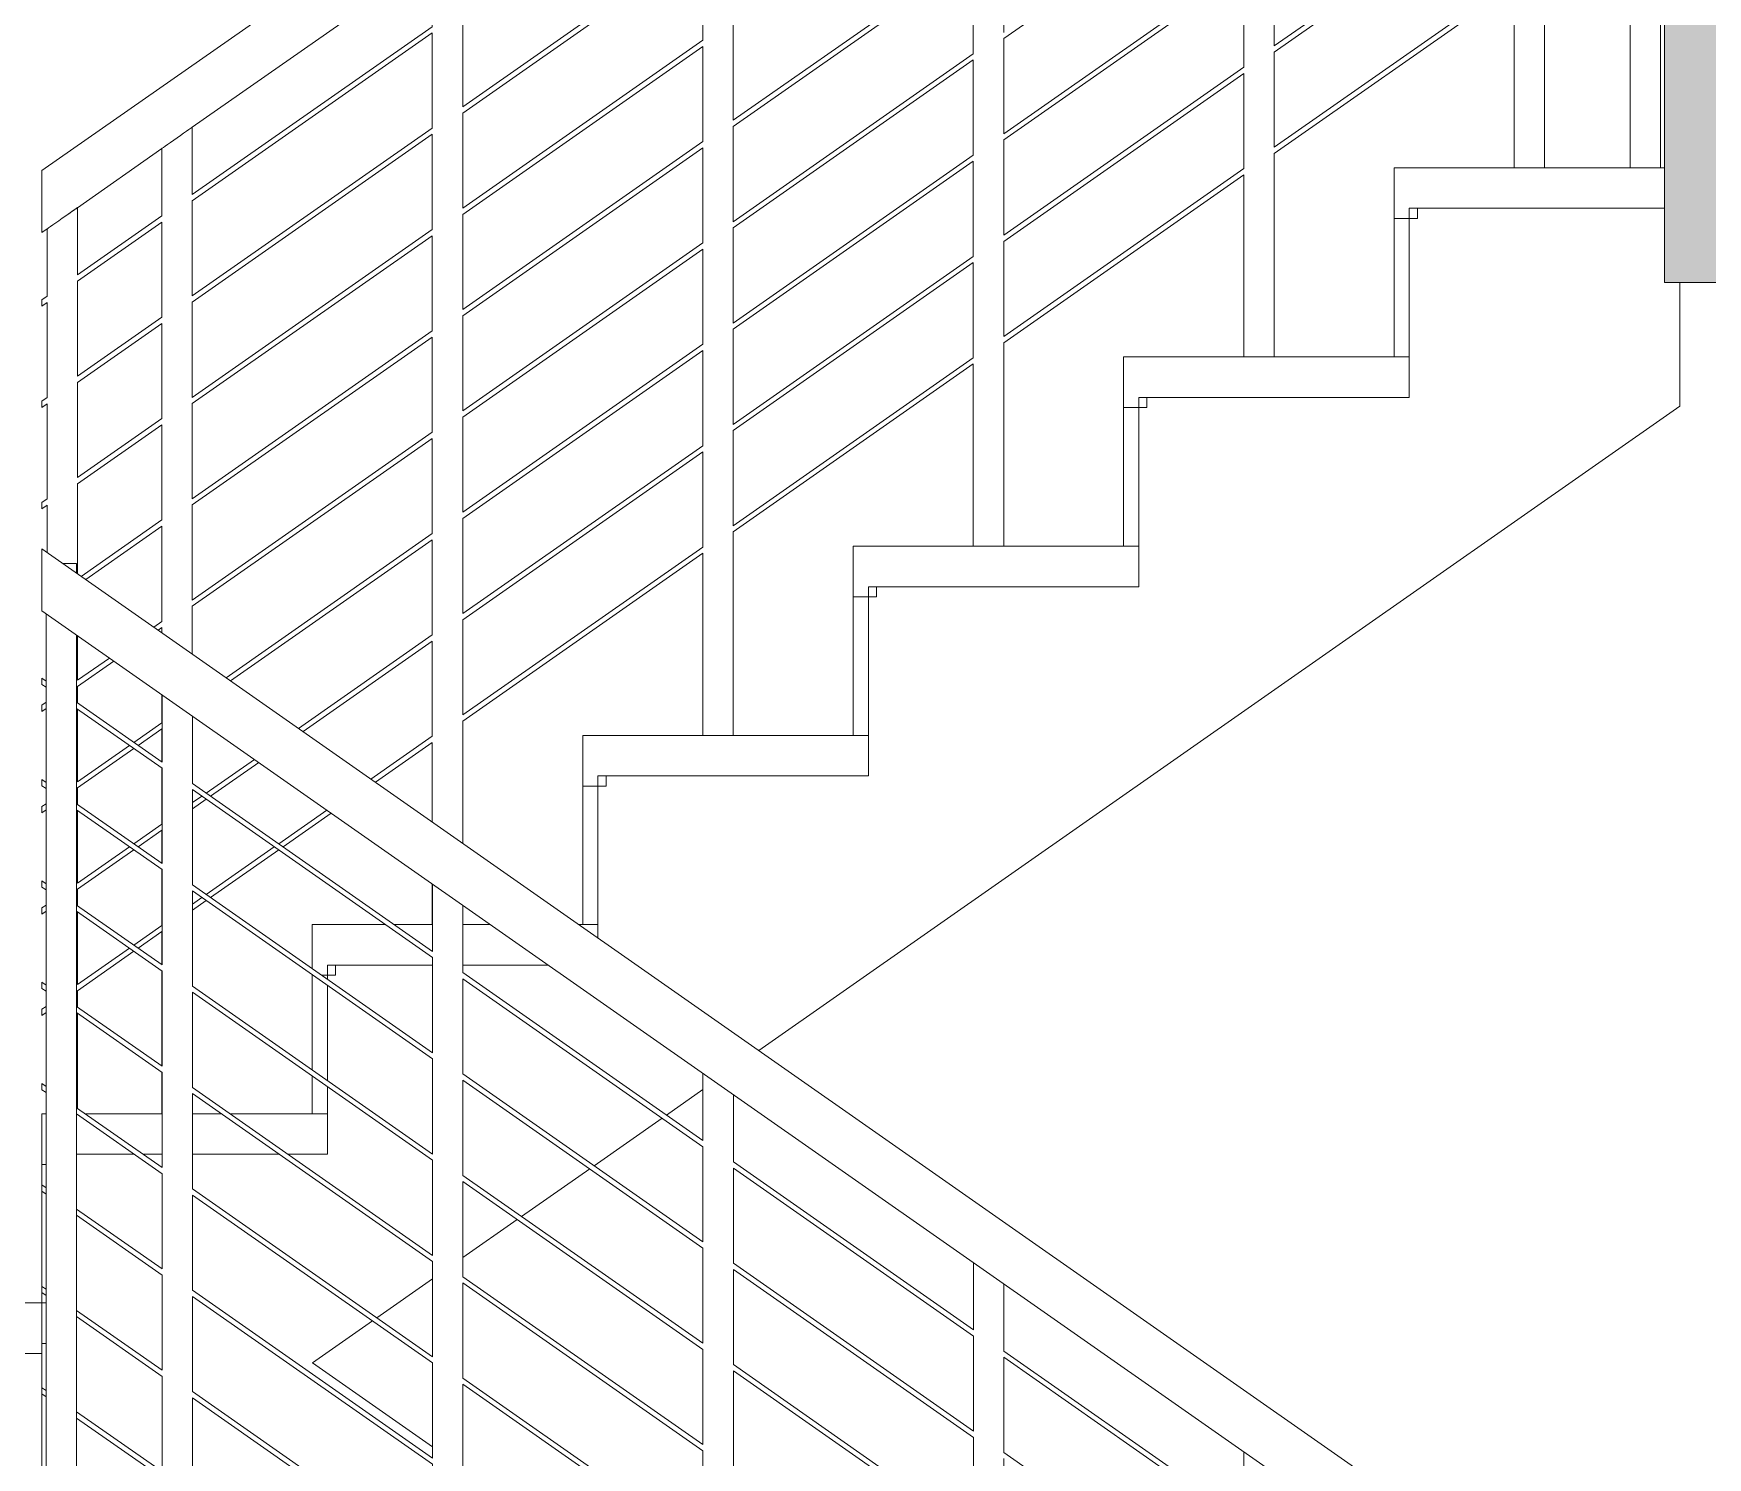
# Model space of a CAD drawing. Header units: metres. Extents: x 42 to 294, y -52 to 32.
# Drawn here: x 233.124 to 234.775, y -1.325 to 0.08 of the extents above; entities that cross this region are included whole.
import ezdxf

# ---------------------------------------------------------------- set-up
doc = ezdxf.new("R2010")
doc.units = ezdxf.units.M
doc.header["$LTSCALE"] = 0.15
for name, color, linetype, lineweight in [('A-FLORHRM', 1, 'Continuous', 9), ('A-FLOROTM', 6, 'Continuous', 13), ('A-FLORSTM', 2, 'Continuous', 9)]:
    doc.layers.add(name, color=color, linetype=linetype, lineweight=lineweight)
doc.layers.add('MUROS', color=11, linetype='Continuous')

# ---------------------------------------------------------------- blocks, each defined once
blk = doc.blocks.new('Escalera - Escaleras-110-Sección  1')
at = {"layer": 'A-FLORSTM'}
for p, q in [((0.9193, 0.4133), (0.6526, 0.4133)), ((0.6526, 0.4133), (0.6526, 0.3633)), ((0.6526, 0.3633), (0.6526, 0.2267)), ((0.6676, 0.3633), (0.6526, 0.3633)), ((0.6526, 0.3633), (0.6756, 0.3633)), ((0.6676, 0.3733), (0.6676, 0.1867)), ((0.6676, 0.3733), (0.9193, 0.3733)), ((0.6676, 0.2267), (0.6676, 0.3633)), ((0.9193, 0.3733), (0.6756, 0.3733)), ((0.6756, 0.3633), (0.6756, 0.3733)), ((0.9343, 0.3), (0.9343, 0.178)), ((0.6676, 0.2267), (0.3859, 0.2267)), ((0.3859, 0.2267), (0.3859, 0.1767)), ((0.6526, 0.2267), (0.6676, 0.2267)), ((0.6676, 0.2267), (0.6676, 0.1867)), ((0.4009, 0.1867), (0.4009, 0)), ((0.4009, 0.1867), (0.6676, 0.1867)), ((0.6676, 0.1867), (0.4089, 0.1867)), ((0.4089, 0.1767), (0.4089, 0.1867)), ((0.0262, -0.4576), (0.9343, 0.178)), ((0.3859, 0.1767), (0.3859, 0.04)), ((0.4009, 0.1767), (0.3859, 0.1767)), ((0.3859, 0.1767), (0.4089, 0.1767)), ((0.4009, 0.04), (0.4009, 0.1767)), ((0.4009, 0.04), (0.1192, 0.04)), ((0.1192, 0.04), (0.1192, -0.01)), ((0.3859, 0.04), (0.4009, 0.04)), ((0.4009, 0.04), (0.4009, 0)), ((0.1342, 0), (0.1342, -0.1867)), ((0.1342, 0), (0.4009, 0)), ((0.4009, 0), (0.1422, 0)), ((0.1422, -0.01), (0.1422, 0)), ((0.1192, -0.01), (0.1192, -0.1467)), ((0.1342, -0.01), (0.1192, -0.01)), ((0.1192, -0.01), (0.1422, -0.01)), ((0.1342, -0.1467), (0.1342, -0.01)), ((0.1342, -0.1467), (-0.1475, -0.1467)), ((-0.1475, -0.1467), (-0.1475, -0.1967)), ((0.1192, -0.1467), (0.1342, -0.1467)), ((0.1342, -0.1467), (0.1342, -0.1867)), ((-0.1475, -0.1967), (-0.1475, -0.3333)), ((-0.1325, -0.1967), (-0.1475, -0.1967)), ((-0.1475, -0.1967), (-0.1245, -0.1967)), ((-0.1325, -0.1867), (-0.1325, -0.3465)), ((-0.1325, -0.1867), (0.1342, -0.1867)), ((-0.1325, -0.3333), (-0.1325, -0.1967)), ((0.1342, -0.1867), (-0.1245, -0.1867)), ((-0.1245, -0.1967), (-0.1245, -0.1867)), ((-0.3421, -0.3333), (-0.4142, -0.3333)), ((-0.4142, -0.3333), (-0.4142, -0.3768)), ((-0.2956, -0.3333), (-0.3334, -0.3333)), ((-0.2385, -0.3333), (-0.2656, -0.3333)), ((-0.1325, -0.3333), (-0.1513, -0.3333)), ((-0.1475, -0.3333), (-0.1325, -0.3333)), ((-0.1325, -0.3333), (-0.1325, -0.3465)), ((-0.3992, -0.3733), (-0.3992, -0.3873)), ((-0.3992, -0.3733), (-0.2956, -0.3733)), ((-0.2956, -0.3733), (-0.3912, -0.3733)), ((-0.3912, -0.3833), (-0.3912, -0.3733)), ((-0.1814, -0.3733), (-0.2656, -0.3733)), ((-0.2656, -0.3733), (-0.1814, -0.3733)), ((-0.4142, -0.3829), (-0.4142, -0.3833)), ((-0.4142, -0.3833), (-0.4142, -0.4768)), ((-0.4136, -0.3833), (-0.4142, -0.3833)), ((-0.4142, -0.3833), (-0.4136, -0.3833)), ((-0.3992, -0.3833), (-0.4048, -0.3833)), ((-0.4048, -0.3833), (-0.3912, -0.3833)), ((-0.3992, -0.3873), (-0.3992, -0.3833)), ((-0.3992, -0.4873), (-0.3992, -0.3934)), ((-0.3992, -0.3934), (-0.3992, -0.4873)), ((-0.4142, -0.4829), (-0.4142, -0.52)), ((-0.3992, -0.52), (-0.3992, -0.4934)), ((-0.3992, -0.4934), (-0.3992, -0.56)), ((-0.0648, -0.5214), (-0.0289, -0.4962)), ((-0.6766, -0.52), (-0.6807, -0.52)), ((-0.6807, -0.52), (-0.6807, -0.57)), ((-0.5623, -0.52), (-0.6382, -0.52)), ((-0.504, -0.52), (-0.5323, -0.52)), ((-0.3992, -0.52), (-0.4953, -0.52)), ((-0.4142, -0.52), (-0.3992, -0.52)), ((-0.3992, -0.52), (-0.3992, -0.56)), ((-0.1362, -0.5714), (-0.0692, -0.5244)), ((-0.5897, -0.56), (-0.6466, -0.56)), ((-0.6466, -0.56), (-0.5897, -0.56)), ((-0.5623, -0.56), (-0.581, -0.56)), ((-0.581, -0.56), (-0.5623, -0.56)), ((-0.4469, -0.56), (-0.5323, -0.56)), ((-0.5323, -0.56), (-0.4469, -0.56)), ((-0.3992, -0.56), (-0.4382, -0.56)), ((-0.4382, -0.56), (-0.3992, -0.56)), ((-0.6807, -0.57), (-0.6807, -0.5933)), ((-0.6766, -0.57), (-0.6807, -0.57)), ((-0.6807, -0.57), (-0.6766, -0.57)), ((-0.2077, -0.6214), (-0.1406, -0.5744)), ((-0.6807, -0.5964), (-0.6807, -0.6933)), ((-0.2656, -0.6619), (-0.212, -0.6244)), ((-0.3505, -0.7214), (-0.2956, -0.6829)), ((-0.6807, -0.7067), (-1.7807, -0.7067)), ((-0.6807, -0.6964), (-0.6807, -0.7067)), ((-0.6807, -0.7067), (-0.6766, -0.7067)), ((-0.6807, -0.7067), (-0.6807, -0.7467)), ((-0.6807, -0.7067), (-0.6766, -0.7067)), ((-0.414, -0.7658), (-0.3549, -0.7244)), ((-0.6807, -0.7567), (-1.7807, -0.7567)), ((-0.6807, -0.7567), (-1.7807, -0.7567)), ((-0.6766, -0.7467), (-0.6807, -0.7467)), ((-0.6807, -0.7467), (-0.6807, -0.7933)), ((-0.6807, -0.7467), (-0.6766, -0.7467)), ((-0.2956, -0.8487), (-0.414, -0.7658)), ((-0.6807, -0.7964), (-0.6807, -0.8933))]:
    blk.add_line(p, q, dxfattribs=at)
blk = doc.blocks.new('Barandilla - 30 mm-3-Sección  1')
at = {"layer": 'A-FLORHRM'}
for p, q in [((-0.5325, 11.6533), (-0.5325, 11.5868)), ((-0.5625, 11.5658), (-0.5625, 11.6323)), ((-0.5325, 11.5807), (-0.5325, 11.4868)), ((-0.5625, 11.4658), (-0.5625, 11.5597)), ((-0.5325, 11.4807), (-0.5325, 11.3868)), ((-0.5625, 11.3658), (-0.5625, 11.4597)), ((-0.5325, 11.3807), (-0.5325, 11.2868)), ((-0.5625, 11.2658), (-0.5625, 11.3597)), ((-0.5325, 11.2807), (-0.5325, 11.1868)), ((-0.5625, 11.1658), (-0.5625, 11.2597)), ((-0.5325, 11.1807), (-0.5325, 11.1335)), ((-0.5625, 11.1545), (-0.5625, 11.1597)), ((-0.5625, 11.0658), (-0.5625, 11.0935)), ((-0.5625, 11.027), (-0.5625, 11.0597)), ((-0.5625, 10.9658), (-0.5625, 11.0209)), ((-0.5625, 10.927), (-0.5625, 10.9597)), ((-0.5625, 10.8658), (-0.5625, 10.9209)), ((-0.5625, 10.827), (-0.5625, 10.8597)), ((-0.5625, 10.727), (-0.5625, 10.8209)), ((-0.5625, 10.68), (-0.5625, 10.7209))]:
    blk.add_line(p, q, dxfattribs=at)
for points in [[(-0.5625, 11.6323), (-0.5621, 11.6326), (-0.561, 11.6333), (-0.5592, 11.6346), (-0.5569, 11.6363), (-0.554, 11.6382), (-0.5508, 11.6405), (-0.5475, 11.6428)], [(-0.5475, 11.6428), (-0.5442, 11.6451), (-0.541, 11.6474), (-0.5382, 11.6494), (-0.5358, 11.651), (-0.534, 11.6523), (-0.5329, 11.653), (-0.5325, 11.6533)]]:
    blk.add_lwpolyline(points, dxfattribs=at)
blk = doc.blocks.new('Barandilla - 30 mm-4-Sección  1')
at = {"layer": 'A-FLORHRM'}
for p, q in [((-0.2658, 11.84), (-0.2658, 11.7734)), ((-0.2958, 11.7524), (-0.2958, 11.819)), ((-0.2658, 11.7673), (-0.2658, 11.6734)), ((-0.2958, 11.6524), (-0.2958, 11.7463)), ((-0.2658, 11.6673), (-0.2658, 11.5734)), ((-0.2958, 11.5524), (-0.2958, 11.6463)), ((-0.2658, 11.5673), (-0.2658, 11.4734)), ((-0.2958, 11.4524), (-0.2958, 11.5463)), ((-0.2658, 11.4673), (-0.2658, 11.3734)), ((-0.2958, 11.3524), (-0.2958, 11.4463)), ((-0.2658, 11.3673), (-0.2658, 11.2734)), ((-0.2958, 11.2524), (-0.2958, 11.3463)), ((-0.2658, 11.2673), (-0.2658, 11.1734)), ((-0.2958, 11.1524), (-0.2958, 11.2463)), ((-0.2658, 11.1673), (-0.2658, 11.0734)), ((-0.2958, 11.0524), (-0.2958, 11.1463)), ((-0.2658, 11.0673), (-0.2658, 10.9468)), ((-0.2958, 10.9678), (-0.2958, 11.0463)), ((-0.2958, 10.8667), (-0.2958, 10.9068))]:
    blk.add_line(p, q, dxfattribs=at)
for points in [[(-0.2808, 11.8295), (-0.2775, 11.8318), (-0.2743, 11.834), (-0.2715, 11.836), (-0.2691, 11.8377), (-0.2673, 11.8389), (-0.2662, 11.8397), (-0.2658, 11.84)], [(-0.2958, 11.819), (-0.2954, 11.8192), (-0.2943, 11.82), (-0.2925, 11.8213), (-0.2902, 11.8229), (-0.2873, 11.8249), (-0.2841, 11.8271), (-0.2808, 11.8295)]]:
    blk.add_lwpolyline(points, dxfattribs=at)
blk = doc.blocks.new('Barandilla - 30 mm-5-Sección  1')
at = {"layer": 'A-FLORHRM'}
for p, q in [((0.0009, 12.0266), (0.0009, 11.9601)), ((-0.0291, 11.9391), (-0.0291, 12.0056)), ((0.0009, 11.954), (0.0009, 11.8601)), ((-0.0291, 11.8391), (-0.0291, 11.933)), ((0.0009, 11.854), (0.0009, 11.7601)), ((-0.0291, 11.7391), (-0.0291, 11.833)), ((0.0009, 11.754), (0.0009, 11.6601)), ((-0.0291, 11.6391), (-0.0291, 11.733)), ((0.0009, 11.654), (0.0009, 11.5601)), ((-0.0291, 11.5391), (-0.0291, 11.633)), ((0.0009, 11.554), (0.0009, 11.4601)), ((-0.0291, 11.4391), (-0.0291, 11.533)), ((0.0009, 11.454), (0.0009, 11.3601)), ((-0.0291, 11.3391), (-0.0291, 11.433)), ((0.0009, 11.354), (0.0009, 11.2601)), ((-0.0291, 11.2391), (-0.0291, 11.333)), ((0.0009, 11.254), (0.0009, 11.0533)), ((-0.0291, 11.0533), (-0.0291, 11.233))]:
    blk.add_line(p, q, dxfattribs=at)
for points in [[(-0.0141, 12.0161), (-0.0108, 12.0185), (-0.0076, 12.0207), (-0.0048, 12.0227), (-0.0024, 12.0243), (-0.0006, 12.0256), (0.0005, 12.0264), (0.0009, 12.0266)], [(-0.0291, 12.0056), (-0.0287, 12.0059), (-0.0276, 12.0067), (-0.0258, 12.0079), (-0.0235, 12.0096), (-0.0206, 12.0116), (-0.0174, 12.0138), (-0.0141, 12.0161)]]:
    blk.add_lwpolyline(points, dxfattribs=at)
blk = doc.blocks.new('Barandilla - 30 mm-6-Sección  1')
at = {"layer": 'A-FLORHRM'}
for p, q in [((0.2376, 12.0258), (0.2376, 12.0314)), ((0.2376, 11.9258), (0.2376, 12.0197)), ((0.2676, 12.0104), (0.2676, 11.9468)), ((0.2676, 11.9407), (0.2676, 11.8468)), ((0.2376, 11.8258), (0.2376, 11.9197)), ((0.2676, 11.8407), (0.2676, 11.7468)), ((0.2376, 11.7258), (0.2376, 11.8197)), ((0.2676, 11.7407), (0.2676, 11.6468)), ((0.2376, 11.6258), (0.2376, 11.7197)), ((0.2676, 11.6407), (0.2676, 11.5468)), ((0.2376, 11.5258), (0.2376, 11.6197)), ((0.2676, 11.5407), (0.2676, 11.4468)), ((0.2376, 11.4258), (0.2376, 11.5197)), ((0.2676, 11.4407), (0.2676, 11.24)), ((0.2376, 11.24), (0.2376, 11.4197))]:
    blk.add_line(p, q, dxfattribs=at)
blk = doc.blocks.new('Barandilla - 30 mm-7-Sección  1')
at = {"layer": 'A-FLORHRM'}
for p, q in [((0.5043, 12.3125), (0.5043, 12.3742)), ((0.5043, 12.2125), (0.5043, 12.3064)), ((0.5043, 12.1733), (0.5043, 12.2064)), ((0.5043, 11.8125), (0.5043, 11.8447)), ((0.5343, 11.8237), (0.5343, 11.7335)), ((0.5043, 11.7125), (0.5043, 11.8064)), ((0.5343, 11.7274), (0.5343, 11.6335)), ((0.5043, 11.6125), (0.5043, 11.7064)), ((0.5343, 11.6274), (0.5343, 11.4267)), ((0.5043, 11.4267), (0.5043, 11.6064))]:
    blk.add_line(p, q, dxfattribs=at)
blk = doc.blocks.new('Barandilla - 30 mm-8-Sección  1')
at = {"layer": 'A-FLORHRM'}
for p, q in [((0.771, 12.4992), (0.771, 12.5656)), ((0.771, 12.3992), (0.771, 12.4875)), ((0.771, 12.2992), (0.771, 12.3875)), ((0.771, 12.1992), (0.771, 12.2875)), ((0.771, 12.0992), (0.771, 12.1875)), ((0.771, 11.9992), (0.771, 12.0931)), ((0.771, 11.9867), (0.771, 11.9931)), ((0.771, 11.7992), (0.771, 11.8)), ((0.771, 11.6133), (0.771, 11.7931)), ((0.801, 11.8), (0.801, 11.6133))]:
    blk.add_line(p, q, dxfattribs=at)
blk.add_lwpolyline([(0.771, 12.5656), (0.771, 12.5657), (0.7712, 12.5658)], dxfattribs=at)
blk = doc.blocks.new('Barandilla - 30 mm-9-Sección  1')
at = {"layer": 'A-FLORHRM'}
for p, q in [((-0.6457, 11.574), (-0.6457, 11.5076)), ((-0.6757, 11.4866), (-0.6757, 11.553)), ((-0.6457, 11.5014), (-0.6457, 11.4076)), ((-0.6757, 11.3866), (-0.6757, 11.4804)), ((-0.6457, 11.4014), (-0.6457, 11.3076)), ((-0.6757, 11.2866), (-0.6757, 11.3804)), ((-0.6457, 11.3014), (-0.6457, 11.2127)), ((-0.6757, 11.2337), (-0.6757, 11.2804)), ((-0.6457, 11.1517), (-0.6457, 11.1076)), ((-0.6457, 11.1014), (-0.6457, 11.0852)), ((-0.6457, 11.0791), (-0.6457, 11.0076)), ((-0.6457, 11.0014), (-0.6457, 10.9852)), ((-0.6457, 10.9791), (-0.6457, 10.9076)), ((-0.6457, 10.9014), (-0.6457, 10.8852)), ((-0.6457, 10.8791), (-0.6457, 10.8076)), ((-0.6457, 10.8014), (-0.6457, 10.7852)), ((-0.6457, 10.7791), (-0.6457, 10.6852))]:
    blk.add_line(p, q, dxfattribs=at)
for points in [[(-0.6607, 11.5635), (-0.6573, 11.5658), (-0.6541, 11.568), (-0.6513, 11.57), (-0.6489, 11.5717), (-0.6471, 11.5729), (-0.646, 11.5737), (-0.6457, 11.574)], [(-0.6757, 11.553), (-0.6753, 11.5532), (-0.6742, 11.554), (-0.6724, 11.5553), (-0.67, 11.5569), (-0.6672, 11.5589), (-0.664, 11.5611), (-0.6607, 11.5635)]]:
    blk.add_lwpolyline(points, dxfattribs=at)
blk = doc.blocks.new('Barandilla - 30 mm-10-Sección  1')
at = {"layer": 'A-FLORHRM'}
for p, q in [((0.9153, 12.716), (0.9143, 12.716)), ((0.9153, 12.6925), (0.9153, 12.716)), ((0.9153, 12.5925), (0.9153, 12.6864)), ((0.9153, 12.4925), (0.9153, 12.5864)), ((0.9153, 12.3925), (0.9153, 12.4864)), ((0.9153, 12.2925), (0.9153, 12.3864)), ((0.9153, 12.1925), (0.9153, 12.2864)), ((0.9153, 12.0925), (0.9153, 12.1864)), ((0.9153, 11.9867), (0.9153, 12.0864)), ((0.8853, 11.6133), (0.8853, 11.8)), ((0.9153, 11.6133), (0.9153, 11.8))]:
    blk.add_line(p, q, dxfattribs=at)
blk = doc.blocks.new('Barandilla - Barandilla-111-Sección  1')
at = {"layer": 'A-FLORHRM'}
for p, q in [((0.0791, 0.9424), (-0.6807, 0.4105)), ((0.2676, 0.5407), (0.4602, 0.6756)), ((-0.0291, 0.6391), (-0.2658, 0.4734)), ((-0.2658, 0.4673), (-0.0291, 0.633)), ((-0.5325, 0.4532), (-0.2958, 0.6189)), ((0.2376, 0.6258), (0.0009, 0.4601)), ((0.0009, 0.454), (0.2376, 0.6197)), ((0.5043, 0.6125), (0.2676, 0.4468)), ((0.2676, 0.4407), (0.5043, 0.6064)), ((0.5343, 0.5274), (0.638, 0.6)), ((0.6293, 0.6), (0.5343, 0.5335)), ((0.771, 0.5992), (0.5343, 0.4335)), ((0.5343, 0.4274), (0.771, 0.5931)), ((-0.2958, 0.5524), (-0.5325, 0.3868)), ((-0.5325, 0.3807), (-0.2958, 0.5463)), ((-0.0291, 0.5391), (-0.2658, 0.3734)), ((-0.2658, 0.3673), (-0.0291, 0.533)), ((0.2376, 0.5258), (0.0009, 0.3601)), ((0.0009, 0.354), (0.2376, 0.5197)), ((0.5043, 0.5125), (0.2676, 0.3468)), ((0.2676, 0.3407), (0.5043, 0.5064)), ((-0.2958, 0.4524), (-0.5325, 0.2868)), ((-0.5325, 0.2807), (-0.2958, 0.4463)), ((-0.6458, 0.3739), (-0.5625, 0.4322)), ((-0.0291, 0.4391), (-0.2658, 0.2734)), ((-0.2658, 0.2673), (-0.0291, 0.433)), ((0.2376, 0.4258), (0.0009, 0.2601)), ((0.0009, 0.254), (0.2376, 0.4197)), ((0.5043, 0.4125), (0.2676, 0.2468)), ((0.2676, 0.2407), (0.5043, 0.4064)), ((-0.6607, 0.3635), (-0.6571, 0.366)), ((-0.6571, 0.366), (-0.6537, 0.3684)), ((-0.6537, 0.3684), (-0.6507, 0.3704)), ((-0.6507, 0.3704), (-0.6483, 0.3721)), ((-0.6483, 0.3721), (-0.6466, 0.3733)), ((-0.6466, 0.3733), (-0.6458, 0.3739)), ((-0.5625, 0.3658), (-0.6457, 0.3076)), ((-0.6807, 0.3495), (-0.6757, 0.353)), ((-0.6457, 0.3014), (-0.5625, 0.3597)), ((-0.2958, 0.3524), (-0.5325, 0.1868)), ((-0.5325, 0.1807), (-0.2958, 0.3463)), ((-0.0291, 0.3391), (-0.2658, 0.1734)), ((-0.2658, 0.1673), (-0.0291, 0.333)), ((0.2376, 0.3258), (0.0009, 0.1601)), ((0.0009, 0.154), (0.2376, 0.3197)), ((-0.6757, 0.2866), (-0.6807, 0.2831)), ((-0.6807, 0.2769), (-0.6757, 0.2804)), ((-0.5625, 0.2658), (-0.6457, 0.2076)), ((-0.6457, 0.2014), (-0.5625, 0.2597)), ((-0.2958, 0.2524), (-0.5325, 0.0868)), ((-0.5325, 0.0807), (-0.2958, 0.2463)), ((-0.0291, 0.2391), (-0.2658, 0.0734)), ((-0.2658, 0.0673), (-0.0291, 0.233)), ((0.2376, 0.2258), (0.0009, 0.0601)), ((0.0009, 0.054), (0.2376, 0.2197)), ((-0.6757, 0.1866), (-0.6807, 0.1831)), ((-0.6807, 0.1769), (-0.6757, 0.1804)), ((-0.5625, 0.1658), (-0.6457, 0.1076)), ((-0.6457, 0.1014), (-0.5625, 0.1597)), ((-0.2958, 0.1524), (-0.5325, -0.0132)), ((-0.5325, -0.0193), (-0.2958, 0.1463)), ((-0.0291, 0.1391), (-0.2658, -0.0266)), ((-0.2658, -0.0327), (-0.0291, 0.133)), ((-0.6757, 0.0866), (-0.6807, 0.0831)), ((-0.6807, 0.0769), (-0.6757, 0.0804)), ((-0.5625, 0.0658), (-0.642, 0.0101)), ((-0.6376, 0.0071), (-0.5625, 0.0597)), ((-0.2958, 0.0524), (-0.4991, -0.0899)), ((-0.4948, -0.0929), (-0.2958, 0.0463)), ((-0.0291, 0.0391), (-0.2658, -0.1266)), ((-0.2658, -0.1327), (-0.0291, 0.033)), ((-0.5625, -0.0342), (-0.5705, -0.0399)), ((-0.5662, -0.0429), (-0.5625, -0.0403)), ((-0.2958, -0.0476), (-0.4277, -0.1399)), ((-0.4233, -0.1429), (-0.2958, -0.0537)), ((-0.6141, -0.0704), (-0.6457, -0.0924)), ((-0.6457, -0.0986), (-0.6098, -0.0734)), ((-0.6766, -0.1141), (-0.6807, -0.1169)), ((-0.6807, -0.1231), (-0.6766, -0.1202)), ((-0.5625, -0.1342), (-0.5902, -0.1536)), ((-0.5858, -0.1567), (-0.5625, -0.1403)), ((-0.2958, -0.1476), (-0.3563, -0.1899)), ((-0.5945, -0.1567), (-0.6457, -0.1924)), ((-0.6457, -0.1986), (-0.5902, -0.1597)), ((-0.3519, -0.1929), (-0.2958, -0.1537)), ((-0.4713, -0.1704), (-0.5187, -0.2036)), ((-0.5144, -0.2067), (-0.4669, -0.1734)), ((-0.6766, -0.2141), (-0.6807, -0.2169)), ((-0.5231, -0.2067), (-0.5323, -0.2131)), ((-0.5323, -0.2192), (-0.5187, -0.2097)), ((-0.6807, -0.2231), (-0.6766, -0.2202)), ((-0.3999, -0.2204), (-0.4473, -0.2536)), ((-0.4429, -0.2567), (-0.3955, -0.2234)), ((-0.5625, -0.2342), (-0.5902, -0.2536)), ((-0.5858, -0.2567), (-0.5625, -0.2403)), ((-0.5945, -0.2567), (-0.6457, -0.2924)), ((-0.6457, -0.2986), (-0.5902, -0.2597)), ((-0.4517, -0.2567), (-0.5187, -0.3036)), ((-0.5144, -0.3067), (-0.4473, -0.2597)), ((-0.5231, -0.3067), (-0.5323, -0.3131)), ((-0.5323, -0.3192), (-0.5187, -0.3097)), ((-0.6766, -0.3141), (-0.6807, -0.3169)), ((-0.6807, -0.3231), (-0.6766, -0.3202)), ((-0.5625, -0.3342), (-0.5902, -0.3536)), ((-0.5858, -0.3567), (-0.5625, -0.3403)), ((-0.5945, -0.3567), (-0.6457, -0.3924)), ((-0.6457, -0.3986), (-0.5902, -0.3597)), ((-0.6766, -0.4141), (-0.6807, -0.4169)), ((-0.6807, -0.4231), (-0.6766, -0.4202))]:
    blk.add_line(p, q, dxfattribs=at)
for points in [[(-0.6807, 0.38), (-0.6807, 0.3879), (-0.6807, 0.3953), (-0.6807, 0.4016), (-0.6807, 0.4064), (-0.6807, 0.4095), (-0.6807, 0.4105)], [(-0.6807, 0.3495), (-0.6807, 0.3505), (-0.6807, 0.3536), (-0.6807, 0.3584), (-0.6807, 0.3647), (-0.6807, 0.3721), (-0.6807, 0.38)], [(-0.6807, 0.28), (-0.6807, 0.2808), (-0.6807, 0.2815), (-0.6807, 0.2822), (-0.6807, 0.2826), (-0.6807, 0.2829), (-0.6807, 0.2831)], [(-0.6807, 0.2769), (-0.6807, 0.2771), (-0.6807, 0.2774), (-0.6807, 0.2778), (-0.6807, 0.2785), (-0.6807, 0.2792), (-0.6807, 0.28)], [(-0.6807, 0.18), (-0.6807, 0.1808), (-0.6807, 0.1815), (-0.6807, 0.1822), (-0.6807, 0.1826), (-0.6807, 0.1829), (-0.6807, 0.1831)], [(-0.6807, 0.1769), (-0.6807, 0.1771), (-0.6807, 0.1774), (-0.6807, 0.1778), (-0.6807, 0.1785), (-0.6807, 0.1792), (-0.6807, 0.18)], [(-0.6807, 0.08), (-0.6807, 0.0808), (-0.6807, 0.0815), (-0.6807, 0.0822), (-0.6807, 0.0826), (-0.6807, 0.0829), (-0.6807, 0.0831)], [(-0.6807, 0.0769), (-0.6807, 0.0771), (-0.6807, 0.0774), (-0.6807, 0.0778), (-0.6807, 0.0785), (-0.6807, 0.0792), (-0.6807, 0.08)], [(-0.6807, -0.12), (-0.6807, -0.1192), (-0.6807, -0.1185), (-0.6807, -0.1178), (-0.6807, -0.1174), (-0.6807, -0.1171), (-0.6807, -0.1169)], [(-0.6807, -0.1231), (-0.6807, -0.1229), (-0.6807, -0.1226), (-0.6807, -0.1222), (-0.6807, -0.1215), (-0.6807, -0.1208), (-0.6807, -0.12)], [(-0.6807, -0.22), (-0.6807, -0.2192), (-0.6807, -0.2185), (-0.6807, -0.2178), (-0.6807, -0.2174), (-0.6807, -0.2171), (-0.6807, -0.2169)], [(-0.6807, -0.2231), (-0.6807, -0.2229), (-0.6807, -0.2226), (-0.6807, -0.2222), (-0.6807, -0.2215), (-0.6807, -0.2208), (-0.6807, -0.22)], [(-0.6807, -0.32), (-0.6807, -0.3192), (-0.6807, -0.3185), (-0.6807, -0.3178), (-0.6807, -0.3174), (-0.6807, -0.3171), (-0.6807, -0.3169)], [(-0.6807, -0.3231), (-0.6807, -0.3229), (-0.6807, -0.3226), (-0.6807, -0.3222), (-0.6807, -0.3215), (-0.6807, -0.3208), (-0.6807, -0.32)], [(-0.6807, -0.42), (-0.6807, -0.4192), (-0.6807, -0.4185), (-0.6807, -0.4178), (-0.6807, -0.4174), (-0.6807, -0.4171), (-0.6807, -0.4169)], [(-0.6807, -0.4231), (-0.6807, -0.4229), (-0.6807, -0.4226), (-0.6807, -0.4222), (-0.6807, -0.4215), (-0.6807, -0.4208), (-0.6807, -0.42)]]:
    blk.add_lwpolyline(points, dxfattribs=at)
for name in ['Barandilla - 30 mm-10-Sección  1', 'Barandilla - 30 mm-8-Sección  1', 'Barandilla - 30 mm-7-Sección  1', 'Barandilla - 30 mm-5-Sección  1', 'Barandilla - 30 mm-6-Sección  1', 'Barandilla - 30 mm-4-Sección  1', 'Barandilla - 30 mm-3-Sección  1', 'Barandilla - 30 mm-9-Sección  1']:
    blk.add_blockref(name, (0, -11.2), dxfattribs=at)
blk = doc.blocks.new('Barandilla - 30 mm-22-Sección  1')
at = {"layer": 'A-FLORHRM'}
for p, q in [((0.5045, 10.2801), (0.5045, 10.3466)), ((0.5345, 10.3256), (0.5345, 10.2591)), ((0.5045, 10.1801), (0.5045, 10.274)), ((0.5345, 10.253), (0.5345, 10.1591)), ((0.5045, 10.0801), (0.5045, 10.174)), ((0.5345, 10.153), (0.5345, 10.0591)), ((0.5045, 9.9801), (0.5045, 10.074)), ((0.5345, 10.053), (0.5345, 9.9591)), ((0.5045, 9.8801), (0.5045, 9.974)), ((0.5345, 9.953), (0.5345, 9.8591)), ((0.5045, 9.7801), (0.5045, 9.874)), ((0.5345, 9.853), (0.5345, 9.7591)), ((0.5045, 9.6801), (0.5045, 9.774)), ((0.5345, 9.753), (0.5345, 9.6591)), ((0.5045, 9.5801), (0.5045, 9.674)), ((0.5345, 9.653), (0.5345, 9.5591)), ((0.5045, 9.3733), (0.5045, 9.574)), ((0.5345, 9.553), (0.5345, 9.3733))]:
    blk.add_line(p, q, dxfattribs=at)
blk = doc.blocks.new('Barandilla - 30 mm-23-Sección  1')
at = {"layer": 'A-FLORHRM'}
for p, q in [((0.2378, 10.4668), (0.2378, 10.5332)), ((0.2678, 10.5122), (0.2678, 10.4458)), ((0.2378, 10.3668), (0.2378, 10.4607)), ((0.2678, 10.4397), (0.2678, 10.3458)), ((0.2378, 10.2668), (0.2378, 10.3607)), ((0.2678, 10.3397), (0.2678, 10.2458)), ((0.2378, 10.1668), (0.2378, 10.2607)), ((0.2678, 10.2397), (0.2678, 10.1458)), ((0.2378, 10.0668), (0.2378, 10.1607)), ((0.2678, 10.1397), (0.2678, 10.0458)), ((0.2378, 9.9668), (0.2378, 10.0607)), ((0.2678, 10.0397), (0.2678, 9.9458)), ((0.2378, 9.8668), (0.2378, 9.9607)), ((0.2678, 9.9397), (0.2678, 9.8458)), ((0.2378, 9.7668), (0.2378, 9.8607)), ((0.2678, 9.8397), (0.2678, 9.7458)), ((0.2378, 9.56), (0.2378, 9.7607)), ((0.2678, 9.7397), (0.2678, 9.56))]:
    blk.add_line(p, q, dxfattribs=at)
blk = doc.blocks.new('Barandilla - 30 mm-24-Sección  1')
at = {"layer": 'A-FLORHRM'}
for p, q in [((-0.0289, 10.6535), (-0.0289, 10.7199)), ((0.0011, 10.6989), (0.0011, 10.6325)), ((-0.0289, 10.5535), (-0.0289, 10.6474)), ((0.0011, 10.6264), (0.0011, 10.5325)), ((-0.0289, 10.4535), (-0.0289, 10.5474)), ((0.0011, 10.5264), (0.0011, 10.4325)), ((-0.0289, 10.3535), (-0.0289, 10.4474)), ((0.0011, 10.4264), (0.0011, 10.3325)), ((-0.0289, 10.2535), (-0.0289, 10.3474)), ((0.0011, 10.3264), (0.0011, 10.2325)), ((-0.0289, 10.1535), (-0.0289, 10.2474)), ((0.0011, 10.2264), (0.0011, 10.1325)), ((-0.0289, 10.0535), (-0.0289, 10.1474)), ((0.0011, 10.1264), (0.0011, 10.0325)), ((-0.0289, 9.9535), (-0.0289, 10.0474)), ((0.0011, 10.0264), (0.0011, 9.9325)), ((-0.0289, 9.7467), (-0.0289, 9.9474)), ((0.0011, 9.9264), (0.0011, 9.7467))]:
    blk.add_line(p, q, dxfattribs=at)
blk = doc.blocks.new('Barandilla - 30 mm-25-Sección  1')
at = {"layer": 'A-FLORHRM'}
for p, q in [((-0.2956, 10.8402), (-0.2956, 10.9066)), ((-0.2656, 10.8856), (-0.2656, 10.8192)), ((-0.2956, 10.7402), (-0.2956, 10.8341)), ((-0.2656, 10.8131), (-0.2656, 10.7192)), ((-0.2956, 10.6402), (-0.2956, 10.7341)), ((-0.2656, 10.7131), (-0.2656, 10.6192)), ((-0.2956, 10.5402), (-0.2956, 10.6341)), ((-0.2656, 10.6131), (-0.2656, 10.5192)), ((-0.2956, 10.4402), (-0.2956, 10.5341)), ((-0.2656, 10.5131), (-0.2656, 10.4192)), ((-0.2956, 10.3402), (-0.2956, 10.4341)), ((-0.2656, 10.4131), (-0.2656, 10.3192)), ((-0.2956, 10.2402), (-0.2956, 10.3341)), ((-0.2656, 10.3131), (-0.2656, 10.2192)), ((-0.2956, 10.1402), (-0.2956, 10.2341)), ((-0.2656, 10.2131), (-0.2656, 10.1192)), ((-0.2956, 9.9333), (-0.2956, 10.1341)), ((-0.2656, 10.1131), (-0.2656, 9.9333))]:
    blk.add_line(p, q, dxfattribs=at)
blk = doc.blocks.new('Barandilla - 30 mm-26-Sección  1')
at = {"layer": 'A-FLORHRM'}
for p, q in [((-0.5623, 11.0269), (-0.5623, 11.0933)), ((-0.5323, 11.0723), (-0.5323, 11.0059)), ((-0.5623, 10.9269), (-0.5623, 11.0208)), ((-0.5323, 10.9998), (-0.5323, 10.9059)), ((-0.5623, 10.8269), (-0.5623, 10.9208)), ((-0.5323, 10.8998), (-0.5323, 10.8059)), ((-0.5623, 10.7269), (-0.5623, 10.8208)), ((-0.5323, 10.7998), (-0.5323, 10.7059)), ((-0.5623, 10.6269), (-0.5623, 10.7208)), ((-0.5323, 10.6998), (-0.5323, 10.6059)), ((-0.5623, 10.5269), (-0.5623, 10.6208)), ((-0.5323, 10.5998), (-0.5323, 10.5059)), ((-0.5623, 10.4269), (-0.5623, 10.5208)), ((-0.5323, 10.4998), (-0.5323, 10.4059)), ((-0.5623, 10.3269), (-0.5623, 10.4208)), ((-0.5323, 10.3998), (-0.5323, 10.3059)), ((-0.5623, 10.12), (-0.5623, 10.3208)), ((-0.5323, 10.2998), (-0.5323, 10.12))]:
    blk.add_line(p, q, dxfattribs=at)
blk.add_lwpolyline([(-0.5623, 11.0933), (-0.5623, 11.0933), (-0.5622, 11.0933)], dxfattribs=at)
blk = doc.blocks.new('Barandilla - 30 mm-0-Sección  1')
at = {"layer": 'A-FLORHRM'}
for p, q in [((-0.6466, 11.2227), (-0.6599, 11.2227)), ((-0.6466, 11.2134), (-0.6466, 11.2227)), ((-0.6766, 10.12), (-0.6766, 11.1734)), ((-0.6466, 10.12), (-0.6466, 11.1524))]:
    blk.add_line(p, q, dxfattribs=at)
blk = doc.blocks.new('Barandilla - Barandilla-148-Sección  1')
at = {"layer": 'A-FLORHRM'}
for p, q in [((0.9193, -1.0828), (-0.6807, 0.0372)), ((-0.6807, -0.0238), (0.9193, -1.1438)), ((-0.6766, -0.0931), (-0.6807, -0.0903)), ((-0.6807, -0.0964), (-0.6766, -0.0992)), ((-0.5623, -0.1731), (-0.6466, -0.1141)), ((-0.6466, -0.1202), (-0.5623, -0.1792)), ((-0.6766, -0.1931), (-0.6807, -0.1903)), ((-0.6807, -0.1964), (-0.6766, -0.1992)), ((-0.2956, -0.3598), (-0.5323, -0.1941)), ((-0.5623, -0.2731), (-0.6466, -0.2141)), ((-0.5323, -0.2002), (-0.2956, -0.3659)), ((-0.6466, -0.2202), (-0.5623, -0.2792)), ((-0.6766, -0.2931), (-0.6807, -0.2903)), ((-0.6807, -0.2964), (-0.6766, -0.2992)), ((-0.2956, -0.4598), (-0.5323, -0.2941)), ((-0.5323, -0.3002), (-0.2956, -0.4659)), ((-0.5623, -0.3731), (-0.6466, -0.3141)), ((-0.6466, -0.3202), (-0.5623, -0.3792)), ((-0.6766, -0.3931), (-0.6807, -0.3903)), ((-0.2956, -0.5598), (-0.5323, -0.3941)), ((-0.0289, -0.5465), (-0.2656, -0.3808)), ((-0.2656, -0.3869), (-0.0289, -0.5526)), ((-0.6807, -0.3964), (-0.6766, -0.3992)), ((-0.5323, -0.4002), (-0.2956, -0.5659)), ((-0.5623, -0.4731), (-0.6466, -0.4141)), ((-0.6466, -0.4202), (-0.5623, -0.4792)), ((-0.6766, -0.4931), (-0.6807, -0.4903)), ((-0.2956, -0.6598), (-0.5323, -0.4941)), ((-0.0289, -0.6465), (-0.2656, -0.4808)), ((-0.2656, -0.4869), (-0.0289, -0.6526)), ((-0.6807, -0.4964), (-0.6766, -0.4992)), ((-0.5323, -0.5002), (-0.2956, -0.6659)), ((-0.5623, -0.5731), (-0.6466, -0.5141)), ((-0.6466, -0.5202), (-0.5623, -0.5792)), ((0.2378, -0.7332), (0.0011, -0.5675)), ((0.0011, -0.5736), (0.2378, -0.7393)), ((-0.6766, -0.5931), (-0.6807, -0.5903)), ((-0.2956, -0.7598), (-0.5323, -0.5941)), ((-0.0289, -0.7465), (-0.2656, -0.5808)), ((-0.2656, -0.5869), (-0.0289, -0.7526)), ((-0.6807, -0.5964), (-0.6766, -0.5992)), ((-0.5323, -0.6002), (-0.2956, -0.7659)), ((-0.5623, -0.6731), (-0.6466, -0.6141)), ((-0.6466, -0.6202), (-0.5623, -0.6792)), ((0.2378, -0.8332), (0.0011, -0.6675)), ((0.0011, -0.6736), (0.2378, -0.8393)), ((-0.6766, -0.6931), (-0.6807, -0.6903)), ((-0.0289, -0.8465), (-0.2656, -0.6808)), ((-0.2656, -0.6869), (-0.0289, -0.8526)), ((-0.6807, -0.6964), (-0.6766, -0.6992)), ((-0.2956, -0.8598), (-0.5323, -0.6941)), ((-0.5323, -0.7002), (-0.2956, -0.8659)), ((-0.5623, -0.7731), (-0.6466, -0.7141)), ((-0.6466, -0.7202), (-0.5623, -0.7792)), ((0.5045, -0.9199), (0.2678, -0.7542)), ((0.2378, -0.9332), (0.0011, -0.7675)), ((0.0011, -0.7736), (0.2378, -0.9393)), ((0.2678, -0.7603), (0.5045, -0.926)), ((-0.6766, -0.7931), (-0.6807, -0.7903)), ((-0.0289, -0.9465), (-0.2656, -0.7808)), ((-0.2656, -0.7869), (-0.0289, -0.9526)), ((-0.6807, -0.7964), (-0.6766, -0.7992)), ((-0.2956, -0.9598), (-0.5323, -0.7941)), ((-0.5323, -0.8002), (-0.2956, -0.9659)), ((-0.5623, -0.8731), (-0.6466, -0.8141)), ((-0.6466, -0.8202), (-0.5623, -0.8792)), ((0.5045, -1.0199), (0.2678, -0.8542))]:
    blk.add_line(p, q, dxfattribs=at)
for points in [[(-0.6807, 0.0067), (-0.6807, 0.0146), (-0.6807, 0.022), (-0.6807, 0.0283), (-0.6807, 0.0331), (-0.6807, 0.0362), (-0.6807, 0.0372)], [(-0.6807, -0.0238), (-0.6807, -0.0231), (-0.6807, -0.0208), (-0.6807, -0.0172), (-0.6807, -0.0123), (-0.6807, -0.0066), (-0.6807, -0.0001), (-0.6807, 0.0067)], [(-0.6807, -0.0933), (-0.6807, -0.0925), (-0.6807, -0.0918), (-0.6807, -0.0911), (-0.6807, -0.0907), (-0.6807, -0.0904), (-0.6807, -0.0903)], [(-0.6807, -0.0964), (-0.6807, -0.0963), (-0.6807, -0.0961), (-0.6807, -0.0957), (-0.6807, -0.0952), (-0.6807, -0.0946), (-0.6807, -0.094), (-0.6807, -0.0933)], [(-0.6807, -0.1933), (-0.6807, -0.1925), (-0.6807, -0.1918), (-0.6807, -0.1911), (-0.6807, -0.1907), (-0.6807, -0.1904), (-0.6807, -0.1903)], [(-0.6807, -0.1964), (-0.6807, -0.1963), (-0.6807, -0.1961), (-0.6807, -0.1957), (-0.6807, -0.1952), (-0.6807, -0.1946), (-0.6807, -0.194), (-0.6807, -0.1933)], [(-0.6807, -0.2933), (-0.6807, -0.2925), (-0.6807, -0.2918), (-0.6807, -0.2911), (-0.6807, -0.2907), (-0.6807, -0.2904), (-0.6807, -0.2903)], [(-0.6807, -0.2964), (-0.6807, -0.2963), (-0.6807, -0.2961), (-0.6807, -0.2957), (-0.6807, -0.2952), (-0.6807, -0.2946), (-0.6807, -0.294), (-0.6807, -0.2933)], [(-0.6807, -0.3933), (-0.6807, -0.3925), (-0.6807, -0.3918), (-0.6807, -0.3911), (-0.6807, -0.3907), (-0.6807, -0.3904), (-0.6807, -0.3903)], [(-0.6807, -0.3964), (-0.6807, -0.3963), (-0.6807, -0.3961), (-0.6807, -0.3957), (-0.6807, -0.3952), (-0.6807, -0.3946), (-0.6807, -0.394), (-0.6807, -0.3933)], [(-0.6807, -0.4933), (-0.6807, -0.4925), (-0.6807, -0.4918), (-0.6807, -0.4911), (-0.6807, -0.4907), (-0.6807, -0.4904), (-0.6807, -0.4903)], [(-0.6807, -0.4964), (-0.6807, -0.4963), (-0.6807, -0.4961), (-0.6807, -0.4957), (-0.6807, -0.4952), (-0.6807, -0.4946), (-0.6807, -0.494), (-0.6807, -0.4933)], [(-0.6807, -0.5933), (-0.6807, -0.5925), (-0.6807, -0.5918), (-0.6807, -0.5911), (-0.6807, -0.5907), (-0.6807, -0.5904), (-0.6807, -0.5903)], [(-0.6807, -0.5964), (-0.6807, -0.5963), (-0.6807, -0.5961), (-0.6807, -0.5957), (-0.6807, -0.5952), (-0.6807, -0.5946), (-0.6807, -0.594), (-0.6807, -0.5933)], [(-0.6807, -0.6933), (-0.6807, -0.6925), (-0.6807, -0.6918), (-0.6807, -0.6911), (-0.6807, -0.6907), (-0.6807, -0.6904), (-0.6807, -0.6903)], [(-0.6807, -0.6964), (-0.6807, -0.6963), (-0.6807, -0.6961), (-0.6807, -0.6957), (-0.6807, -0.6952), (-0.6807, -0.6946), (-0.6807, -0.694), (-0.6807, -0.6933)], [(-0.6807, -0.7933), (-0.6807, -0.7925), (-0.6807, -0.7918), (-0.6807, -0.7911), (-0.6807, -0.7907), (-0.6807, -0.7904), (-0.6807, -0.7903)], [(-0.6807, -0.7964), (-0.6807, -0.7963), (-0.6807, -0.7961), (-0.6807, -0.7957), (-0.6807, -0.7952), (-0.6807, -0.7946), (-0.6807, -0.794), (-0.6807, -0.7933)]]:
    blk.add_lwpolyline(points, dxfattribs=at)
for name in ['Barandilla - 30 mm-0-Sección  1', 'Barandilla - 30 mm-26-Sección  1', 'Barandilla - 30 mm-25-Sección  1', 'Barandilla - 30 mm-24-Sección  1', 'Barandilla - 30 mm-23-Sección  1', 'Barandilla - 30 mm-22-Sección  1']:
    blk.add_blockref(name, (0, -11.2), dxfattribs=at)

msp = doc.modelspace()

# ---------------------------------------------------------------- hatches: boundary and pattern name
at = {"layer": 'MUROS', "ltscale": 0.1}
h = msp.add_hatch(color=256, dxfattribs=at)
h.paths.add_polyline_path([(238.7077, 6.6342), (238.4077, 6.6342), (238.4077, 5.7342), (237.0327, 5.7342), (237.0327, 8.2342), (238.4077, 8.2342), (238.4077, 7.8342), (238.7077, 7.8342), (238.7077, 9.4342), (238.4077, 9.4342), (238.4077, 8.5342), (237.0327, 8.5342), (237.0327, 11.0342), (238.4077, 11.0342), (238.4077, 10.6342), (238.7077, 10.6342), (238.7077, 12.2342), (238.4077, 12.2342), (238.4077, 11.3342), (237.0327, 11.3342), (237.0327, 13.8342), (238.4077, 13.8342), (238.4077, 13.4342), (238.7077, 13.4342), (238.7077, 15.0342), (238.4077, 15.0342), (238.4077, 14.1342), (237.0327, 14.1342), (237.0327, 16.6342), (238.4077, 16.6342), (238.4077, 16.2342), (238.7077, 16.2342), (238.7077, 17.8342), (238.4077, 17.8342), (238.4077, 16.9342), (237.0327, 16.9342), (237.0327, 19.4342), (238.4077, 19.4342), (238.4077, 19.0342), (238.7077, 19.0342), (238.7077, 19.4342), (238.7077, 19.7342), (238.7077, 20.7342), (238.5577, 20.7342), (238.5577, 19.7342), (237.0327, 19.7342), (237.0327, 22.2342), (236.8827, 22.2342), (232.0327, 22.2342), (231.7327, 22.2342), (231.7327, 21.7342), (232.0327, 21.7342), (232.0327, 21.9342), (235.8327, 21.9342), (235.8327, 19.7342), (234.7327, 19.7342), (234.7327, 19.4342), (235.8327, 19.4342), (235.8327, 16.9342), (234.7327, 16.9342), (234.7327, 16.6342), (235.8327, 16.6342), (235.8327, 14.1342), (234.7327, 14.1342), (234.7327, 13.8342), (235.8327, 13.8342), (235.8327, 11.3342), (234.7327, 11.3342), (234.7327, 11.0342), (235.8327, 11.0342), (235.8327, 8.5342), (234.7327, 8.5342), (234.7327, 8.2342), (234.7477, 8.2342), (235.8327, 8.2342), (235.8327, 5.7342), (234.7327, 5.7342), (234.7327, 5.4342), (234.7477, 5.4342), (235.8327, 5.4342), (235.8327, 2.9342), (234.7327, 2.9342), (234.7327, 2.6342), (234.7477, 2.6342), (235.8327, 2.6342), (235.8327, 0.1342), (234.7327, 0.1342), (234.7327, -0.1658), (234.7477, -0.1658), (235.8327, -0.1658), (235.8327, -2.6658), (235.9827, -2.6658), (235.9827, -0.1658), (236.8827, -0.1658), (236.8827, -2.6658), (237.0327, -2.6658), (237.0327, -0.1658), (245.6827, -0.1658), (245.6827, -0.4658), (245.6827, -2.6658), (245.8327, -2.6658), (245.8327, 2.9342), (245.6827, 2.9342), (245.6827, 0.1342), (238.7077, 0.1342), (238.7077, 1.0342), (238.4077, 1.0342), (238.4077, 0.1342), (237.0327, 0.1342), (237.0327, 2.6342), (238.4077, 2.6342), (238.4077, 2.2342), (238.7077, 2.2342), (238.7077, 3.8342), (238.4077, 3.8342), (238.4077, 2.9342), (237.0327, 2.9342), (237.0327, 5.4342), (238.4077, 5.4342), (238.4077, 5.0342), (238.7077, 5.0342)])
h.paths.add_polyline_path([(236.8827, 5.4342), (236.8827, 2.9342), (235.9827, 2.9342), (235.9827, 5.4342)], flags=16)
h.paths.add_polyline_path([(236.8827, 5.7342), (235.9827, 5.7342), (235.9827, 8.2342), (236.8827, 8.2342)], flags=16)
h.paths.add_polyline_path([(236.8827, 2.6342), (236.8827, 0.1342), (235.9827, 0.1342), (235.9827, 2.6342)], flags=16)
h.paths.add_polyline_path([(236.8827, 8.5342), (235.9827, 8.5342), (235.9827, 11.0342), (236.8827, 11.0342)], flags=16)
h.paths.add_polyline_path([(236.8827, 11.3342), (235.9827, 11.3342), (235.9827, 13.8342), (236.8827, 13.8342)], flags=16)
h.paths.add_polyline_path([(236.8827, 14.1342), (235.9827, 14.1342), (235.9827, 16.6342), (236.8827, 16.6342)], flags=16)
h.paths.add_polyline_path([(236.8827, 16.9342), (235.9827, 16.9342), (235.9827, 19.4342), (236.8827, 19.4342)], flags=16)
h.paths.add_polyline_path([(236.8827, 19.7342), (235.9827, 19.7342), (235.9827, 21.9342), (236.8827, 21.9342)], flags=16)
h.paths.add_polyline_path([(236.5144, 0.1336), (236.5144, 0.6164), (236.2053, 0.6164), (236.2053, 0.1336)], flags=24)
h.paths.add_polyline_path([(236.5146, 1.1447), (236.5146, 1.6275), (236.2054, 1.6275), (236.2054, 1.1447)], flags=8)
h.paths.add_polyline_path([(236.5144, 2.9542), (236.5144, 3.437), (236.2053, 3.437), (236.2053, 2.9542)], flags=8)
h.paths.add_polyline_path([(236.5146, 3.9447), (236.5146, 4.4275), (236.2054, 4.4275), (236.2054, 3.9447)], flags=8)
h.paths.add_polyline_path([(236.5144, 5.8069), (236.5144, 6.2897), (236.2053, 6.2897), (236.2053, 5.8069)], flags=8)
h.paths.add_polyline_path([(236.5146, 6.7447), (236.5146, 7.2275), (236.2054, 7.2275), (236.2054, 6.7447)], flags=8)
h.paths.add_polyline_path([(236.5144, 8.568), (236.5144, 9.0508), (236.2053, 9.0508), (236.2053, 8.568)], flags=8)
h.paths.add_polyline_path([(236.5146, 9.5447), (236.5146, 10.0275), (236.2054, 10.0275), (236.2054, 9.5447)], flags=8)
h.paths.add_polyline_path([(236.5144, 11.4022), (236.5144, 11.8851), (236.2053, 11.8851), (236.2053, 11.4022)], flags=8)
h.paths.add_polyline_path([(236.5146, 12.3447), (236.5146, 12.8275), (236.2054, 12.8275), (236.2054, 12.3447)], flags=8)
h.paths.add_polyline_path([(236.5144, 14.2018), (236.5144, 14.6847), (236.2053, 14.6847), (236.2053, 14.2018)], flags=8)
h.paths.add_polyline_path([(236.5146, 15.1447), (236.5146, 15.6275), (236.2054, 15.6275), (236.2054, 15.1447)], flags=8)
h.paths.add_polyline_path([(236.5144, 17.0206), (236.5144, 17.5035), (236.2053, 17.5035), (236.2053, 17.0206)], flags=8)
h.paths.add_polyline_path([(236.5146, 17.9447), (236.5146, 18.4275), (236.2054, 18.4275), (236.2054, 17.9447)], flags=8)
h.paths.add_polyline_path([(236.5144, 19.8662), (236.5144, 20.3491), (236.2053, 20.3491), (236.2053, 19.8662)], flags=8)
h.paths.add_polyline_path([(236.5146, 20.5947), (236.5146, 21.0775), (236.2054, 21.0775), (236.2054, 20.5947)], flags=8)

# ---------------------------------------------------------------- linework, layer by layer
at = {"layer": 'A-FLOROTM'}
for p in [(234.7327, 0.1342), (235.8327, -0.1658)]:
    msp.add_line(p, (234.7327, -0.1658), dxfattribs=at)

# ---------------------------------------------------------------- block references
at = {"layer": 'A-FLORHRM'}
for name in ['Barandilla - Barandilla-111-Sección  1', 'Barandilla - Barandilla-148-Sección  1']:
    msp.add_blockref(name, (233.8134, -0.4658), dxfattribs=at)
at = {"layer": 'A-FLORSTM'}
msp.add_blockref('Escalera - Escaleras-110-Sección  1', (233.8134, -0.4658), dxfattribs=at)

doc.saveas('drawing.dxf')
